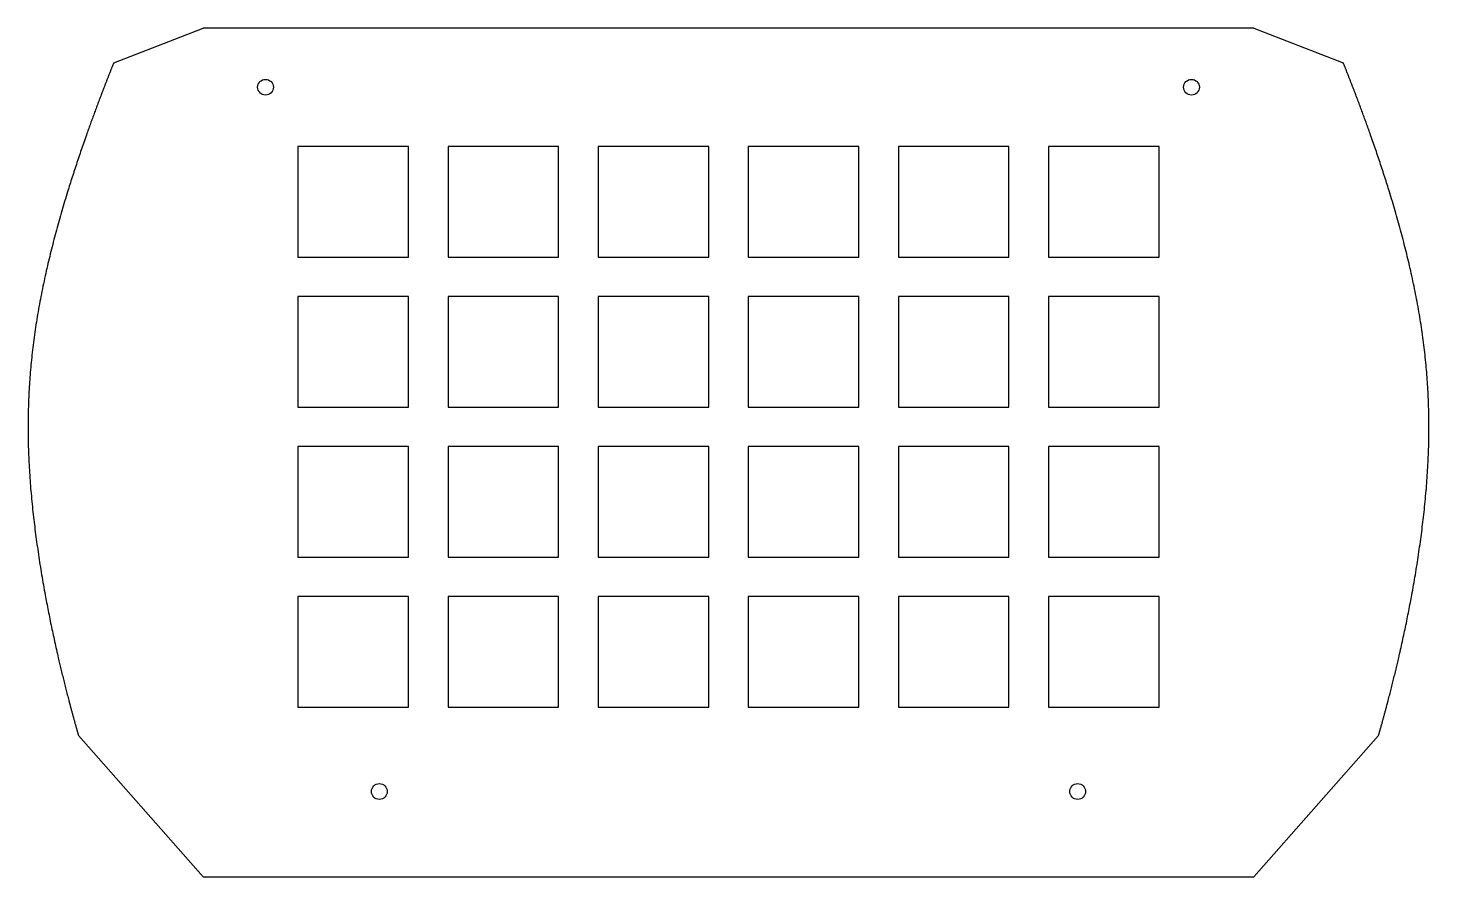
# Model space of a CAD drawing. Header units: millimetres. Extents: x -89 to 89, y -57 to 50.
import ezdxf

# ---------------------------------------------------------------- set-up
doc = ezdxf.new("R2010")
doc.units = ezdxf.units.MM
doc.layers.get('0').update_dxf_attribs({"linetype": 'CONTINUOUS'})

msp = doc.modelspace()

# ---------------------------------------------------------------- linework, layer by layer
for p, q in [((-77.81, 46.11), (-66.5, 50.5)), ((66.5, 50.5), (-66.5, 50.5)), ((66.5, 50.5), (77.81, 46.11)), ((-66.5, -57), (-82.29, -39.07)), ((82.29, -39.07), (66.5, -57)), ((-66.5, -57), (66.5, -57))]:
    msp.add_line(p, q)
for points in [[(-54.5, 35.5), (-54.5, 21.5), (-40.5, 21.5), (-40.5, 35.5)], [(-35.5, 35.5), (-35.5, 21.5), (-21.5, 21.5), (-21.5, 35.5)], [(-16.5, 35.5), (-16.5, 21.5), (-2.5, 21.5), (-2.5, 35.5)], [(2.5, 35.5), (2.5, 21.5), (16.5, 21.5), (16.5, 35.5)], [(21.5, 35.5), (21.5, 21.5), (35.5, 21.5), (35.5, 35.5)], [(40.5, 35.5), (40.5, 21.5), (54.5, 21.5), (54.5, 35.5)], [(-54.5, 16.5), (-54.5, 2.5), (-40.5, 2.5), (-40.5, 16.5)], [(-35.5, 16.5), (-35.5, 2.5), (-21.5, 2.5), (-21.5, 16.5)], [(-16.5, 16.5), (-16.5, 2.5), (-2.5, 2.5), (-2.5, 16.5)], [(2.5, 16.5), (2.5, 2.5), (16.5, 2.5), (16.5, 16.5)], [(21.5, 16.5), (21.5, 2.5), (35.5, 2.5), (35.5, 16.5)], [(40.5, 16.5), (40.5, 2.5), (54.5, 2.5), (54.5, 16.5)], [(-54.5, -2.5), (-54.5, -16.5), (-40.5, -16.5), (-40.5, -2.5)], [(-35.5, -2.5), (-35.5, -16.5), (-21.5, -16.5), (-21.5, -2.5)], [(-16.5, -2.5), (-16.5, -16.5), (-2.5, -16.5), (-2.5, -2.5)], [(2.5, -2.5), (2.5, -16.5), (16.5, -16.5), (16.5, -2.5)], [(21.5, -2.5), (21.5, -16.5), (35.5, -16.5), (35.5, -2.5)], [(40.5, -2.5), (40.5, -16.5), (54.5, -16.5), (54.5, -2.5)], [(-54.5, -21.5), (-54.5, -35.5), (-40.5, -35.5), (-40.5, -21.5)], [(-35.5, -21.5), (-35.5, -35.5), (-21.5, -35.5), (-21.5, -21.5)], [(-16.5, -21.5), (-16.5, -35.5), (-2.5, -35.5), (-2.5, -21.5)], [(2.5, -21.5), (2.5, -35.5), (16.5, -35.5), (16.5, -21.5)], [(21.5, -21.5), (21.5, -35.5), (35.5, -35.5), (35.5, -21.5)], [(40.5, -21.5), (40.5, -35.5), (54.5, -35.5), (54.5, -21.5)]]:
    msp.add_lwpolyline(points, close=True)
for centre in [(-58.6, 43), (58.6, 43), (-44.2, -46.18), (44.2, -46.18)]:
    msp.add_circle(centre, 1)
for points, knots in [([(-77.81, 46.11), (-78.24, 45.05), (-79.44, 42.01), (-81.38, 36.86), (-83.92, 29.43), (-86.64, 19.7), (-88.52, 9.04), (-88.98, -1.41), (-88.12, -12.22), (-86.49, -22.13), (-84.77, -29.89), (-83.36, -35.27), (-82.51, -38.31), (-82.29, -39.07)], [0.0457766, 0.0457766, 0.0457766, 0.0457766, 0.0457766, 0.0457766, 0.1, 0.2, 0.3, 0.4, 0.5, 0.6, 0.7, 0.8, 0.8333782, 0.8333782, 0.8333782, 0.8333782, 0.8333782, 0.8333782]), ([(82.29, -39.07), (82.51, -38.31), (83.36, -35.27), (84.77, -29.89), (86.49, -22.13), (88.12, -12.22), (88.98, -1.41), (88.52, 9.04), (86.64, 19.7), (83.92, 29.43), (81.38, 36.86), (79.44, 42.01), (78.24, 45.05), (77.81, 46.11)], [-0.8333782, -0.8333782, -0.8333782, -0.8333782, -0.8333782, -0.8333782, -0.8, -0.7, -0.6, -0.5, -0.4, -0.3, -0.2, -0.1, -0.0457766, -0.0457766, -0.0457766, -0.0457766, -0.0457766, -0.0457766])]:
    msp.add_open_spline(points, degree=5, knots=knots)

doc.saveas('drawing.dxf')
